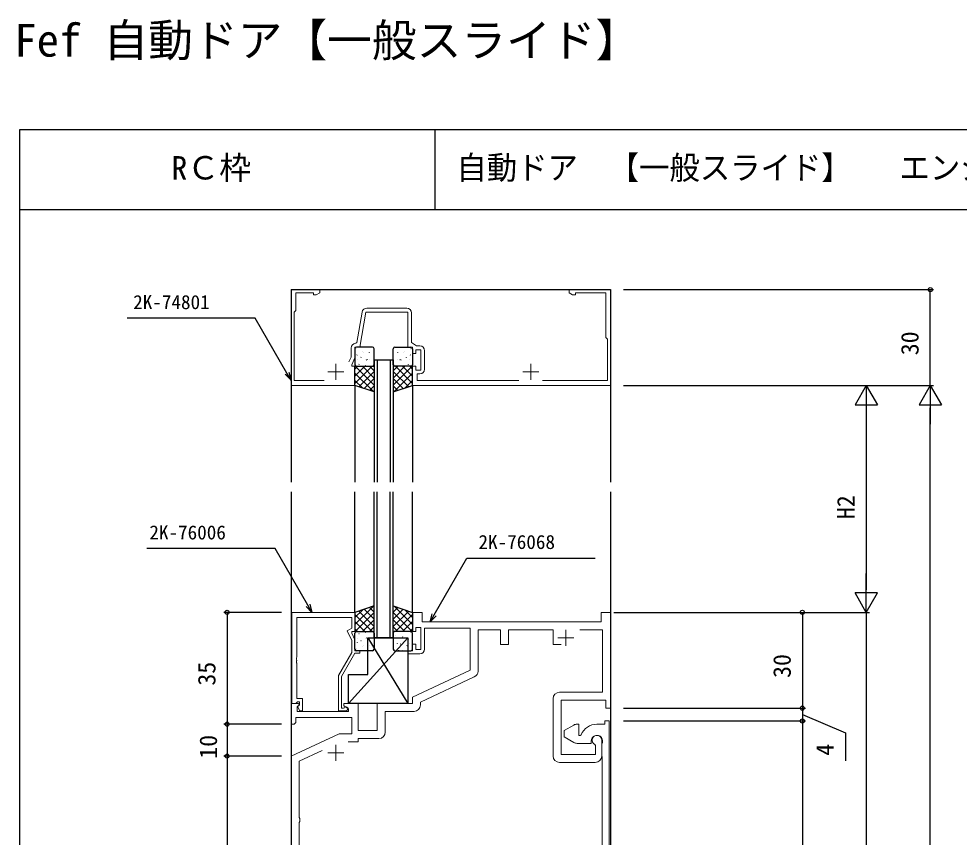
# Model space of a CAD drawing. Units: millimetres, scale not verified. Extents: x -437 to 438, y -681 to 679.
# Drawn here: x -436.9 to -142.6, y 422.4 to 678.6 of the extents above; entities that cross this region are included whole.
import ezdxf
from ezdxf.enums import TextEntityAlignment as Align

# ---------------------------------------------------------------- set-up
doc = ezdxf.new("R2010")
doc.units = ezdxf.units.MM
doc.header["$LTSCALE"] = 4
for name, color, linetype in [('0-1_USER1', 3, 'Continuous'), ('0-3_YKK_12', 2, 'Continuous'), ('0-4_YKK_13', 4, 'Continuous'), ('0-6_YKK_D', 6, 'Continuous'), ('0-7_YKK_ZWAK', 7, 'Continuous')]:
    doc.layers.add(name, color=color, linetype=linetype)
doc.layers.add('0-2_YKK_11', color=7, linetype='Continuous', lineweight=18)
doc.styles.add('ＭＳ ゴシック', font='')
doc.styles.get('ＭＳ ゴシック').set_extended_font_data('MS Gothic')

msp = doc.modelspace()

# ---------------------------------------------------------------- linework, layer by layer
at = {"layer": '0-2_YKK_11'}
for p, q in [((-328.009, 588), (-315.5, 588)), ((-309.9, 574.7), (-309.9, 568.9)), ((-269.7, 447.8), (-269.7, 465.8)), ((-254.5, 452.8), (-254.5, 447.8)), ((-256.5, 445.8), (-267.7, 445.8))]:
    msp.add_line(p, q, dxfattribs=at)
at = {"layer": '0-2_YKK_11', "color": 2}
for p, q in [((-335.2, 568.1), (-340.2, 568.1)), ((-337.7, 565.6), (-337.7, 570.6)), ((-274.2, 568.1), (-279.2, 568.1)), ((-276.7, 565.6), (-276.7, 570.6)), ((-265.7, 482.3), (-265.7, 487.3)), ((-263.2, 484.8), (-268.2, 484.8)), ((-337.7, 446.3), (-337.7, 451.3)), ((-335.2, 448.8), (-340.2, 448.8))]:
    msp.add_line(p, q, dxfattribs=at)
at = {"layer": '0-2_YKK_11'}
for points in [[(-273.016, 565.4), (-252.7, 565.4), (-252.7, 578.3), (-253.2, 578.8), (-253.2, 592.8), (-262.7, 592.8), (-262.7, 592.17), (-263.609, 592.17), (-264.7, 592.8), (-264.7, 593.8), (-251.7, 593.8), (-251.7, 563.8), (-313.7, 563.8), (-313.7, 569.8), (-312.7, 569.8), (-312.7, 568.6), (-311.1, 568.6), (-311.1, 575), (-312.7, 575), (-312.7, 573.8), (-313.7, 573.8), (-313.7, 575.8), (-315.2, 575.8), (-315.2, 586.8), (-328.26, 586.8), (-330.2, 575.8), (-331.7, 575.8), (-331.7, 572.445), (-332.7, 570.3), (-332.7, 569.8), (-331.7, 569.8), (-331.7, 563.8), (-351.7, 563.8), (-351.7, 593.8), (-342.7, 593.8), (-342.7, 592.8), (-343.791, 592.17), (-344.7, 592.17), (-344.7, 592.8), (-350.2, 592.8)], [(-350.2, 592.8), (-350.2, 587.3), (-350.7, 586.8), (-350.7, 565.4), (-341.384, 565.4)], [(-331.449, 576.999), (-331.163, 577.247), (-329.486, 586.76)], [(-314, 586.5), (-314, 577.3), (-312.429, 576.2), (-311.4, 576.2)], [(-333.606, 571.196), (-332.9, 572.711), (-332.9, 575.5)], [(-311.4, 567.4), (-312.2, 567.4), (-312.2, 565.4), (-280.384, 565.4)], [(-351.5, 492.8), (-351.5, 464.3), (-350.17, 464.3), (-349.87, 464.6), (-349.67, 464.8), (-349.1, 464.8), (-349.1, 463.874), (-349.674, 463.3), (-348.923, 462), (-348.1, 462), (-348.1, 465.8), (-349.87, 465.8), (-349.87, 476.842), (-349.99, 477.025), (-349.99, 477.575), (-349.87, 477.758), (-349.87, 477.842), (-349.99, 478.025), (-349.99, 478.575), (-349.87, 478.758), (-349.87, 491.17), (-332.7, 491.17), (-332.7, 487.8), (-334.12, 486.98), (-332.7, 483.934), (-332.7, 480.268), (-336.9, 472.993), (-336.9, 462), (-334.5, 462)], [(-334.999, 462.933), (-335.248, 462.8), (-335.9, 462.8), (-335.9, 472.725), (-331.7, 480), (-330.2, 480), (-330.2, 480.8), (-331.7, 480.8), (-331.7, 484.155), (-332.7, 486.3), (-332.7, 486.8), (-331.7, 486.8), (-331.7, 492.8), (-351.5, 492.8)], [(-311.4, 479.8), (-315.2, 479.8), (-315.2, 480.8), (-313.7, 480.8), (-313.7, 482.8), (-312.7, 482.8), (-312.7, 481.2), (-311.1, 481.2), (-311.1, 488.1), (-312.7, 488.1), (-312.7, 486.8), (-313.7, 486.8), (-313.7, 492.8), (-310.7, 492.8), (-310.7, 489.8), (-254.7, 489.8), (-254.7, 492.8), (-251.7, 492.8), (-251.7, 462.8), (-253.2, 462.8), (-253.2, 465.3), (-267.2, 465.3), (-267.2, 448.3), (-256.43, 448.3), (-256.43, 451.155), (-256.608, 451.429)], [(-351.7, 447.8), (-336.688, 454.8), (-332.7, 454.8), (-332.7, 459.87), (-350.2, 459.87), (-350.2, 458.3), (-350.7, 457.8), (-351.7, 457.8), (-351.7, 464.3), (-349.4, 464.3), (-349.19, 463.786), (-349.77, 463.206), (-349.77, 461.8), (-333.7, 461.8), (-333.7, 462.634), (-335.2, 463.5), (-335.2, 464.3), (-330.7, 464.3), (-330.7, 455.8), (-324.7, 455.8), (-324.7, 464.3), (-313.7, 464.3), (-313.7, 466.3), (-295.7, 474.693), (-295.7, 487.8), (-309.9, 487.8), (-309.9, 481.3)], [(-267.15, 482.7), (-269.7, 482.7), (-269.7, 487.3), (-283.7, 487.3), (-283.7, 482.7), (-286.2, 482.7), (-286.2, 487.3), (-293.2, 487.3), (-293.2, 474.375)], [(-267.7, 467.8), (-254.2, 467.8), (-254.2, 487.3), (-261.351, 487.3)], [(-294.355, 472.562), (-311.2, 464.707), (-311.2, 463.8)], [(-313.2, 461.8), (-322.2, 461.8), (-322.2, 455.3)], [(-263.201, 452.064), (-266.201, 453.796), (-266.201, 455.796), (-263.201, 457.529)], [(-262.201, 457.796), (-261.701, 457.796), (-261.701, 454.296), (-261.192, 454.296), (-260.914, 454.484)], [(-252.201, 458.796), (-252.201, 292.796), (-256.201, 292.796), (-256.201, 296.296), (-255.401, 296.296), (-255.201, 294.296), (-254.131, 294.296), (-254.131, 301.796), (-255.201, 301.796), (-255.401, 299.796), (-256.201, 299.796), (-256.201, 302.796), (-254.401, 302.796), (-254.401, 447.543), (-254.441, 447.693), (-254.446, 447.701), (-254.456, 447.719), (-254.461, 447.727), (-254.501, 447.877), (-254.501, 451.415), (-254.458, 451.569)], [(-256.001, 457.796), (-253.501, 457.796), (-253.501, 458.796), (-252.201, 458.796)], [(-324.2, 453.3), (-330.7, 453.3), (-330.7, 452.3), (-333.839, 452.3)], [(-257.801, 452.496), (-257.801, 451.796), (-262.201, 451.796)], [(-351.7, 292.8), (-351.7, 447.8)], [(-341.999, 449.565), (-349.2, 446.207), (-349.2, 428.594), (-348.938, 428.296), (-348.938, 427.304), (-349.2, 427.006), (-349.2, 338.594), (-348.938, 338.296), (-348.938, 337.304), (-349.2, 337.006), (-349.2, 328.594), (-348.938, 328.296), (-348.938, 327.304), (-349.2, 327.006), (-349.2, 295.3), (-333.63, 295.3), (-333.63, 296.421), (-334.03, 296.91)]]:
    msp.add_lwpolyline(points, dxfattribs=at)
for centre, radius, start, end in [((-328.009, 586.5), 1.5, 90.00001, 169.99999), ((-315.5, 586.5), 1.5, 0.00001, 89.99999), ((-331.4, 575.5), 1.5, 91.87261, 180), ((-311.4, 574.7), 1.5, 0.00001, 89.99999), ((-311.4, 568.9), 1.5, 270.00001, 359.99999), ((-311.4, 481.3), 1.5, 270.00001, 359.99999), ((-295.2, 474.375), 2, 295, 0), ((-267.7, 465.8), 2, 90.00001, 179.99999), ((-334.5, 462.6), 0.6, 270.00003, 146.25104), ((-313.2, 463.8), 2, 270.00001, 359.99999), ((-262.201, 455.796), 2, 89.99998, 120), ((-256.001, 452.496), 5.3, 89.99999, 157.9757), ((-324.2, 455.3), 2, 270.00001, 359.99999), ((-256.001, 452.496), 1.8, 328.99728, 179.99999), ((-256, 452.8), 1.5, 0.00002, 246.07405), ((-262.201, 453.796), 2, 240, 270.00002), ((-267.7, 447.8), 2, 180.00001, 269.99999), ((-256.5, 447.8), 2, 270.00001, 359.99999)]:
    msp.add_arc(centre, radius, start, end, dxfattribs=at)
at = {"layer": '0-3_YKK_12'}
for p, q in [((-351.7, 593.8), (-251.7, 593.8)), ((-351.7, 593.8), (-351.7, 533.506)), ((-251.7, 593.8), (-251.7, 533.506)), ((-325.7, 571.8), (-319.7, 571.8)), ((-325.7, 571.8), (-325.7, 533.506)), ((-324.7, 571.8), (-324.7, 533.506)), ((-320.7, 571.8), (-320.7, 533.506)), ((-319.7, 571.8), (-319.7, 533.506)), ((-331.7, 563.8), (-331.7, 533.506)), ((-313.7, 563.8), (-313.7, 533.506)), ((-351.7, 530.506), (-351.7, 167.298)), ((-331.7, 492.799), (-331.7, 530.506)), ((-325.7, 484.8), (-325.7, 530.506)), ((-324.7, 484.8), (-324.7, 530.506)), ((-320.7, 484.8), (-320.7, 530.506)), ((-319.7, 484.8), (-319.7, 530.506)), ((-313.7, 492.8), (-313.7, 530.506)), ((-251.7, 530.506), (-251.7, 167.298)), ((-319.7, 484.8), (-325.7, 484.8))]:
    msp.add_line(p, q, dxfattribs=at)
at = {"layer": '0-4_YKK_13'}
for p, q in [((-331.7, 575.3), (-331.7, 570.3)), ((-331.256, 575.236), (-331.212, 575.26)), ((-326.2, 575.8), (-331.2, 575.8)), ((-329.231, 574.502), (-329.187, 574.526)), ((-328.917, 574.082), (-328.911, 574.09)), ((-327.155, 574.07), (-327.111, 574.094)), ((-325.7, 570.3), (-325.7, 575.3)), ((-319.7, 570.3), (-319.7, 575.3)), ((-319.2, 575.8), (-314.2, 575.8)), ((-318.245, 574.07), (-318.289, 574.094)), ((-316.483, 574.082), (-316.489, 574.09)), ((-316.169, 574.502), (-316.213, 574.526)), ((-314.144, 575.236), (-314.188, 575.26)), ((-313.7, 575.3), (-313.7, 570.3)), ((-331.064, 573.292), (-331.017, 573.38)), ((-330.892, 571.877), (-330.885, 571.885)), ((-329.822, 572.612), (-329.778, 572.636)), ((-328.174, 571.767), (-328.128, 571.855)), ((-327.798, 571.878), (-327.754, 571.902)), ((-327.131, 572.062), (-327.125, 572.07)), ((-325.721, 571.446), (-325.7, 571.457)), ((-319.679, 571.446), (-319.7, 571.457)), ((-318.269, 572.062), (-318.275, 572.07)), ((-317.602, 571.878), (-317.646, 571.902)), ((-317.226, 571.767), (-317.272, 571.855)), ((-315.578, 572.612), (-315.622, 572.636)), ((-314.508, 571.877), (-314.515, 571.885)), ((-314.336, 573.292), (-314.383, 573.38)), ((-331.7, 568.956), (-330.856, 569.8)), ((-331.7, 566.711), (-328.611, 569.8)), ((-331.7, 564.466), (-326.366, 569.8)), ((-325.7, 563.898), (-331.602, 569.8)), ((-331.2, 569.8), (-326.2, 569.8)), ((-330.515, 563.405), (-325.7, 568.221)), ((-330.465, 570.421), (-330.422, 570.445)), ((-325.7, 566.143), (-329.357, 569.8)), ((-329.073, 569.895), (-329.066, 569.902)), ((-328.389, 569.988), (-328.345, 570.012)), ((-325.7, 568.388), (-327.112, 569.8)), ((-319.7, 568.388), (-318.288, 569.8)), ((-319.7, 566.143), (-316.043, 569.8)), ((-319.7, 563.898), (-313.798, 569.8)), ((-314.885, 563.405), (-319.7, 568.221)), ((-314.2, 569.8), (-319.2, 569.8)), ((-313.7, 564.466), (-319.034, 569.8)), ((-317.011, 569.988), (-317.055, 570.012)), ((-313.7, 566.711), (-316.789, 569.8)), ((-316.327, 569.895), (-316.334, 569.902)), ((-314.935, 570.421), (-314.978, 570.445)), ((-313.7, 568.956), (-314.544, 569.8)), ((-325.92, 561.873), (-331.7, 567.653)), ((-329.288, 562.996), (-331.7, 565.408)), ((-328.832, 562.844), (-325.7, 565.976)), ((-316.568, 562.844), (-319.7, 565.976)), ((-319.48, 561.873), (-313.7, 567.653)), ((-316.112, 562.996), (-313.7, 565.408)), ((-327.148, 562.283), (-325.7, 563.73)), ((-318.252, 562.283), (-319.7, 563.73)), ((-325.92, 494.727), (-331.7, 488.947)), ((-319.478, 494.725), (-313.7, 488.947)), ((-329.288, 493.604), (-331.7, 491.192)), ((-331.7, 492.134), (-326.366, 486.8)), ((-325.7, 492.702), (-331.602, 486.8)), ((-330.515, 493.195), (-325.7, 488.379)), ((-328.832, 493.756), (-325.7, 490.624)), ((-327.148, 494.317), (-325.7, 492.87)), ((-318.253, 494.317), (-319.704, 492.866)), ((-316.569, 493.756), (-319.704, 490.621)), ((-314.885, 493.195), (-319.704, 488.376)), ((-319.704, 492.705), (-313.798, 486.8)), ((-313.7, 492.134), (-319.034, 486.8)), ((-316.111, 493.603), (-313.7, 491.192)), ((-331.7, 489.889), (-328.611, 486.8)), ((-325.7, 490.457), (-329.357, 486.8)), ((-319.704, 490.46), (-316.043, 486.8)), ((-313.7, 489.889), (-316.789, 486.8)), ((-331.7, 487.644), (-330.856, 486.8)), ((-331.7, 481.3), (-331.7, 486.3)), ((-331.2, 486.8), (-326.2, 486.8)), ((-330.462, 486.179), (-330.418, 486.155)), ((-329.07, 486.705), (-329.063, 486.698)), ((-328.386, 486.612), (-328.342, 486.588)), ((-325.7, 488.212), (-327.112, 486.8)), ((-325.7, 486.3), (-325.7, 481.3)), ((-319.704, 488.215), (-318.288, 486.8)), ((-319.704, 486.3), (-319.704, 481.3)), ((-314.2, 486.8), (-319.204, 486.8)), ((-313.7, 487.644), (-314.544, 486.8)), ((-314.165, 486.47), (-314.209, 486.446)), ((-313.7, 481.3), (-313.7, 486.3)), ((-315.2, 484.8), (-333.7, 464.3)), ((-331.061, 483.308), (-331.014, 483.22)), ((-330.889, 484.723), (-330.882, 484.715)), ((-329.819, 483.988), (-329.775, 483.964)), ((-328.171, 484.833), (-328.124, 484.745)), ((-327.794, 484.722), (-327.75, 484.698)), ((-327.7, 484.8), (-315.2, 464.3)), ((-327.128, 484.538), (-327.121, 484.53)), ((-325.718, 485.154), (-325.7, 485.145)), ((-319.501, 483.555), (-319.545, 483.531)), ((-318.91, 485.445), (-318.953, 485.421)), ((-318.455, 483.001), (-318.461, 482.993)), ((-317.476, 482.821), (-317.52, 482.797)), ((-316.833, 485.013), (-316.877, 484.989)), ((-316.513, 485.168), (-316.52, 485.161)), ((-315.767, 484.962), (-315.814, 484.874)), ((-314.808, 484.279), (-314.852, 484.255)), ((-314.694, 483.185), (-314.701, 483.178)), ((-331.253, 481.364), (-331.209, 481.34)), ((-326.2, 480.8), (-331.2, 480.8)), ((-329.228, 482.098), (-329.184, 482.074)), ((-328.914, 482.518), (-328.907, 482.51)), ((-327.151, 482.53), (-327.107, 482.506)), ((-319.204, 480.8), (-314.2, 480.8)), ((-318.067, 480.931), (-318.111, 480.907)), ((-316.669, 480.981), (-316.676, 480.973)), ((-315.4, 482.389), (-315.443, 482.365))]:
    msp.add_line(p, q, dxfattribs=at)
for points in [[(-325.7, 561.8), (-331.7, 563.8), (-331.7, 569.8), (-325.7, 569.8)], [(-319.7, 561.8), (-313.7, 563.8), (-313.7, 569.8), (-319.7, 569.8)], [(-325.7, 494.8), (-331.7, 492.8), (-331.7, 486.8), (-325.7, 486.8)], [(-319.704, 494.8), (-313.7, 492.8), (-313.7, 486.8), (-319.704, 486.8)], [(-327.7, 484.8), (-315.2, 484.8), (-315.2, 464.3), (-333.7, 464.3), (-333.7, 473.3), (-327.7, 473.3)]]:
    msp.add_lwpolyline(points, close=True, dxfattribs=at)
for centre, start, end in [((-331.2, 575.3), 90, 180), ((-326.2, 575.3), 0, 90), ((-319.2, 575.3), 90, 180), ((-314.2, 575.3), 0, 90), ((-331.2, 570.3), 180, 270), ((-326.2, 570.3), 270, 0), ((-319.2, 570.3), 180, 270), ((-314.2, 570.3), 270, 0), ((-331.2, 486.3), 90, 180), ((-326.2, 486.3), 0, 90), ((-319.204, 486.3), 90, 180), ((-314.2, 486.3), 0, 90), ((-331.2, 481.3), 180, 270), ((-326.2, 481.3), 270, 0), ((-319.204, 481.3), 180, 270), ((-314.2, 481.3), 270, 0)]:
    msp.add_arc(centre, 0.5, start, end, dxfattribs=at)
at = {"layer": '0-6_YKK_D'}
for p, q in [((-247.7, 593.8), (-150.697, 593.8)), ((-151.697, 563.8), (-151.697, 593.8)), ((-247.7, 563.8), (-150.697, 563.8)), ((-247.7, 563.8), (-170.697, 563.8)), ((-246.7, 563.8), (-150.697, 563.8)), ((-171.697, 563.8), (-175.197, 557.738)), ((-171.697, 563.8), (-168.197, 557.738)), ((-171.697, 563.8), (-171.697, 551.676)), ((-151.697, 563.8), (-155.197, 557.738)), ((-151.697, 563.8), (-148.197, 557.738)), ((-151.697, 563.8), (-151.697, 551.676)), ((-175.197, 557.738), (-168.197, 557.738)), ((-171.697, 556.8), (-171.697, 499.797)), ((-155.197, 557.738), (-148.197, 557.738)), ((-151.697, -66.4), (-151.697, 556.8)), ((-171.697, 492.797), (-171.697, 504.921)), ((-171.697, 492.797), (-175.197, 498.859)), ((-168.197, 498.859), (-175.197, 498.859)), ((-171.697, 492.797), (-168.197, 498.859)), ((-354.7, 492.8), (-372.7, 492.8)), ((-371.7, 492.8), (-371.7, 457.8)), ((-250.7, 492.8), (-190.697, 492.8)), ((-249.7, 492.8), (-170.697, 492.8)), ((-247.7, 492.797), (-170.697, 492.797)), ((-191.697, 492.8), (-191.697, 462.8)), ((-171.697, 492.8), (-171.697, 292.796)), ((-247.7, 462.8), (-190.697, 462.8)), ((-246.7, 462.8), (-190.697, 462.8)), ((-191.697, 462.8), (-191.697, 458.796)), ((-354.7, 457.8), (-372.7, 457.8)), ((-354.7, 457.8), (-372.7, 457.8)), ((-371.7, 457.8), (-371.7, 447.8)), ((-247.7, 458.796), (-190.697, 458.796)), ((-247.7, 458.796), (-190.697, 458.796)), ((-191.697, 458.796), (-191.697, 302.795)), ((-354.7, 447.8), (-372.7, 447.8)), ((-354.7, 447.8), (-372.7, 447.8)), ((-371.7, 447.8), (-371.7, 292.8))]:
    msp.add_line(p, q, dxfattribs=at)
for points in [[(-351.7, 565.463), (-352.975, 567.671), (-362.915, 584.887), (-402.993, 584.887)], [(-352.383, 568.013), (-351.7, 565.463), (-353.567, 567.33)], [(-345.149, 492.8), (-346.424, 495.009), (-356.696, 512.8), (-396.774, 512.8)], [(-308.2, 489.805), (-306.925, 492.013), (-296.653, 509.805), (-256.574, 509.805)], [(-345.832, 495.35), (-345.149, 492.8), (-347.015, 494.667)], [(-306.333, 491.672), (-308.2, 489.805), (-307.516, 492.355)], [(-191.697, 460.798), (-178.254, 455.052), (-178.254, 446.321)]]:
    msp.add_lwpolyline(points, dxfattribs=at)
for centre in [(-151.697, 593.8), (-371.7, 492.8), (-191.697, 492.8), (-191.697, 462.8), (-191.697, 462.8), (-191.697, 458.796), (-191.697, 458.796), (-371.7, 457.8), (-371.7, 457.8), (-371.7, 447.8), (-371.7, 447.8)]:
    msp.add_circle(centre, 0.637, dxfattribs=at)
at = {"layer": '0-7_YKK_ZWAK'}
for p, q in [((-436.7, 643.8), (-436.7, -681.2)), ((438.3, 643.8), (-436.7, 643.8)), ((-306.7, 643.8), (-306.7, 618.8)), ((438.3, 618.8), (-436.7, 618.8))]:
    msp.add_line(p, q, dxfattribs=at)

# ---------------------------------------------------------------- texts
at = {"layer": '0-1_USER1', "style": 'ＭＳ ゴシック'}
for s, height, p in [('Fef 自動ドア【一般スライド】', 10.26, (-438.288, 663.658)), ('RＣ枠', 7.331, (-389.172, 626.073))]:
    msp.add_text(s, height=height, dxfattribs=at).set_placement(p, align=Align.BOTTOM_LEFT)
at = {"layer": '0-1_USER1', "style": 'ＭＳ ゴシック', "width": 0.95}
for s, p in [('自動ドア', (-299.952, 626.13)), ('【一般スライド】', (-252.29, 626.13)), (' エンジン内蔵 たて骨60㎜見付 たてかまち90㎜見付 枠：18㎜溝幅 障子：18㎜溝幅', (-166.034, 626.13))]:
    msp.add_text(s, height=7.331, dxfattribs=at).set_placement(p, align=Align.BOTTOM_LEFT)
at = {"layer": '0-6_YKK_D', "style": 'ＭＳ ゴシック'}
for s, p in [('2K-74801', (-401.09, 586.387)), ('2K-76006', (-396.03, 514.3)), ('2K-76068', (-293.046, 511.305))]:
    msp.add_text(s, height=4.399, dxfattribs=at).set_placement(p, align=Align.BOTTOM_LEFT)
for s, p in [('30', (-153.697, 573.26)), ('H2', (-173.697, 521.97)), ('35', (-373.7, 469.845)), ('30', (-193.697, 472.26)), ('10', (-373.2, 446.962)), ('4', (-180.254, 447.938))]:
    msp.add_text(s, height=5.499, rotation=90, dxfattribs=at).set_placement(p, align=Align.BOTTOM_LEFT)

doc.saveas('drawing.dxf')
